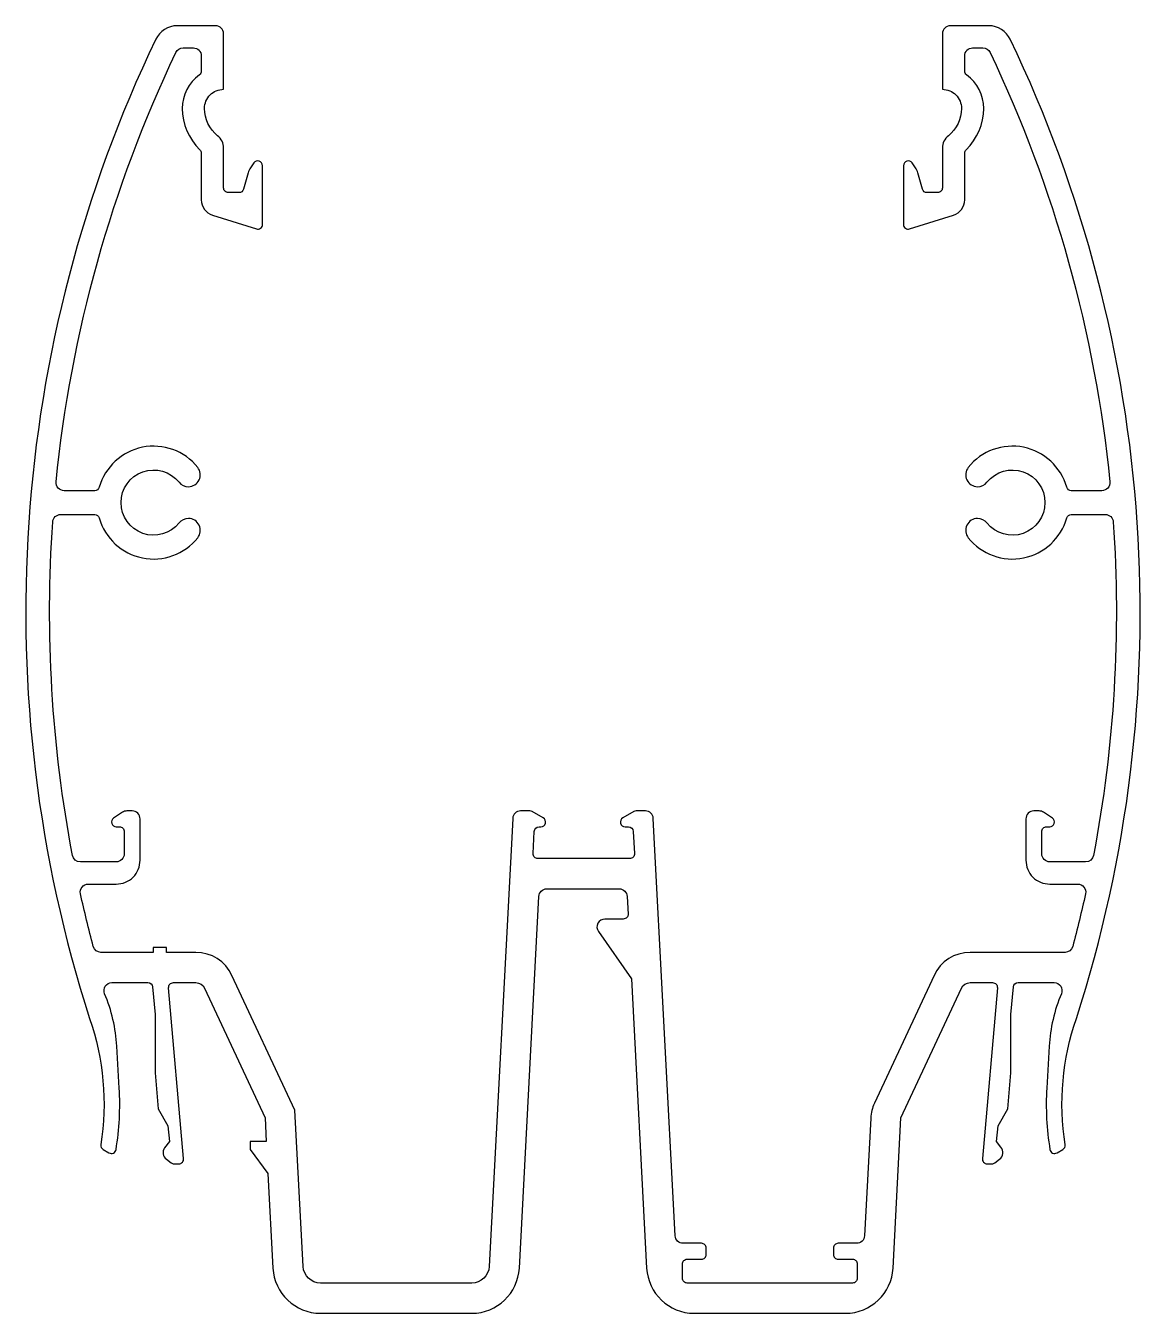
# Model space of a CAD drawing. Extents: x 1279.5 to 1349.6, y -175.6 to -94.6.
import ezdxf

# ---------------------------------------------------------------- set-up
doc = ezdxf.new("R2010")
doc.units = 0
doc.header["$LTSCALE"] = 15
doc.layers.get('0').update_dxf_attribs({"linetype": 'CONTINUOUS'})

msp = doc.modelspace()

# ---------------------------------------------------------------- linework, layer by layer
at = {"ltscale": 0.05}
msp.add_lwpolyline([(1338.335, -99.786, -0.227735), (1337.51, -101.504, 0.227735), (1337.135, -102.284), (1337.135, -104.786, -0.414214), (1336.835, -105.086), (1336.173, -105.086, -0.336634), (1335.884, -104.867), (1335.596, -103.836, 0.087137), (1335.447, -103.523), (1335.229, -103.218, 0.729881), (1334.685, -103.392), (1334.685, -107.086, 0.50678), (1335.075, -107.373), (1337.836, -106.502, 0.327333), (1338.535, -105.548), (1338.535, -102.601, -0.204302), (1338.627, -102.384, 0.204302), (1339.735, -99.786, 0.240594), (1338.659, -97.68, -0.240594), (1338.535, -97.437), (1338.535, -96.486, -0.414214), (1339.035, -95.986), (1339.686, -95.986, -0.289501), (1340.138, -96.272, -0.086134), (1347.666, -123.287, -0.443792), (1347.168, -123.836), (1345.239, -123.836, -0.335437), (1344.95, -123.618, 0.609751), (1338.764, -122.368, 0.629016), (1339.349, -123.586, 0.227735), (1339.935, -123.305, -2.849), (1339.935, -125.868, 0.227735), (1339.349, -125.586, 0.629016), (1338.764, -126.805, 0.609751), (1344.95, -125.555, -0.335437), (1345.239, -125.336), (1347.38, -125.336, -0.394106), (1347.879, -125.802, -0.064335), (1346.632, -146.78, -0.360204), (1346.141, -147.186), (1343.885, -147.186, -0.414214), (1343.385, -146.686), (1343.385, -145.286, -0.414214), (1343.685, -144.986), (1343.885, -144.986, 0.744698), (1344.05, -144.436), (1343.491, -144.069, 0.14633), (1343.216, -143.986), (1342.885, -143.986, 0.414214), (1342.385, -144.486), (1342.385, -147.086, 0.414214), (1343.885, -148.586), (1345.647, -148.586, -0.47958), (1346.136, -149.195, -0.010419), (1345.328, -152.515, -0.34007), (1344.844, -152.886), (1338.875, -152.886, 0.291473), (1336.61, -154.33), (1332.857, -162.378, 0.096289), (1332.626, -163.303), (1332.238, -170.713, -0.39896), (1331.738, -171.186), (1330.585, -171.186, 0.414214), (1330.285, -171.486), (1330.285, -171.886, 0.414214), (1330.585, -172.186), (1331.485, -172.186, -0.414214), (1331.785, -172.486), (1331.785, -173.386, -0.414214), (1331.485, -173.686), (1321.085, -173.686, -0.414214), (1320.785, -173.386), (1320.785, -172.486, -0.414214), (1321.085, -172.186), (1321.985, -172.186, 0.414214), (1322.285, -171.886), (1322.285, -171.486, 0.414214), (1321.985, -171.186), (1320.831, -171.186, -0.39896), (1320.332, -170.713), (1318.956, -144.458, 0.39738), (1318.457, -143.986), (1317.878, -143.986, 0.131652), (1317.728, -144.027), (1317.035, -144.427, 0.767327), (1317.185, -144.986), (1317.398, -144.986, -0.39896), (1317.697, -145.271), (1317.771, -146.671, -0.429634), (1317.471, -146.986), (1311.699, -146.986, -0.429634), (1311.399, -146.671), (1311.473, -145.271, -0.39896), (1311.772, -144.986), (1311.885, -144.986, 0.767327), (1312.035, -144.427), (1311.342, -144.027, 0.131652), (1311.192, -143.986), (1310.613, -143.986, 0.39738), (1310.114, -144.458), (1308.637, -172.644, -0.39896), (1307.538, -173.686), (1298.032, -173.686, -0.39896), (1296.933, -172.644), (1296.418, -162.818), (1292.46, -154.33, 0.291473), (1290.195, -152.886), (1288.354, -152.886), (1288.354, -152.586), (1287.504, -152.586), (1287.504, -152.886), (1284.226, -152.886, -0.34007), (1283.742, -152.515, -0.010419), (1282.934, -149.195, -0.47958), (1283.422, -148.586), (1285.185, -148.586, 0.414214), (1286.685, -147.086), (1286.685, -144.486, 0.414214), (1286.185, -143.986), (1285.854, -143.986, 0.14633), (1285.579, -144.069), (1285.02, -144.436, 0.744698), (1285.185, -144.986), (1285.385, -144.986, -0.414214), (1285.685, -145.286), (1285.685, -146.686, -0.414214), (1285.185, -147.186), (1282.929, -147.186, -0.360204), (1282.438, -146.78, -0.064335), (1281.191, -125.802, -0.394106), (1281.69, -125.336), (1283.831, -125.336, -0.335437), (1284.12, -125.555, 0.609751), (1290.306, -126.805, 0.629016), (1289.721, -125.586, 0.227735), (1289.135, -125.868, -2.849), (1289.135, -123.305, 0.227735), (1289.721, -123.586, 0.629016), (1290.306, -122.368, 0.609751), (1284.12, -123.618, -0.335437), (1283.831, -123.836), (1281.901, -123.836, -0.443792), (1281.404, -123.287, -0.086134), (1288.932, -96.272, -0.289501), (1289.383, -95.986), (1290.035, -95.986, -0.414214), (1290.535, -96.486), (1290.535, -97.437, -0.240594), (1290.411, -97.68, 0.240594), (1289.335, -99.786, 0.204302), (1290.443, -102.384, -0.204302), (1290.535, -102.601), (1290.535, -105.548, 0.327333), (1291.234, -106.502), (1293.995, -107.373, 0.50678), (1294.385, -107.086), (1294.385, -103.392, 0.729881), (1293.841, -103.218), (1293.623, -103.523, 0.087137), (1293.474, -103.836), (1293.186, -104.867, -0.336634), (1292.897, -105.086), (1292.235, -105.086, -0.414214), (1291.935, -104.786), (1291.935, -102.284, 0.227735), (1291.56, -101.504, -0.227735), (1290.735, -99.786, -0.414214), (1291.935, -98.586), (1291.935, -95.086, 0.414214), (1291.435, -94.586), (1289.02, -94.586, 0.288822), (1287.667, -95.439, 0.191649), (1283.508, -157.042, -0.122567), (1284.218, -164.98, 0.309876), (1284.364, -165.286), (1284.726, -165.495, 0.524099), (1285.172, -165.284, 0.055476), (1285.375, -161.418), (1285.222, -158.785, 0.085439), (1284.453, -155.481, -0.536593), (1284.913, -154.786), (1287.174, -154.786, -0.388879), (1287.473, -155.06), (1287.624, -156.786), (1287.624, -160.458), (1287.822, -162.721), (1288.437, -163.786), (1288.524, -164.787), (1288.227, -165.174, 0.403303), (1288.338, -165.901), (1288.63, -166.125, 0.164828), (1288.813, -166.186), (1289.123, -166.186, 0.440011), (1289.421, -165.86), (1288.481, -155.113, -0.440011), (1288.78, -154.786), (1290.195, -154.786, -0.291473), (1290.738, -155.133), (1294.54, -163.286), (1294.619, -164.786), (1293.614, -164.786), (1293.614, -165.286), (1294.724, -166.791), (1295.036, -172.743, 0.39896), (1298.032, -175.586), (1307.538, -175.586, 0.39896), (1310.534, -172.743), (1311.759, -149.36, -0.39896), (1312.259, -148.886), (1316.811, -148.886, -0.39896), (1317.311, -149.36), (1317.369, -150.471, -0.429634), (1317.069, -150.786), (1315.909, -150.786, 0.606862), (1315.5, -151.573), (1317.582, -154.546), (1318.536, -172.743, 0.39896), (1321.532, -175.586), (1331.038, -175.586, 0.39896), (1334.034, -172.743), (1334.53, -163.286), (1338.332, -155.133, -0.291473), (1338.875, -154.786), (1340.29, -154.786, -0.440011), (1340.589, -155.113), (1339.649, -165.86, 0.440011), (1339.947, -166.186), (1340.257, -166.186, 0.164828), (1340.44, -166.125), (1340.732, -165.901, 0.425837), (1340.818, -165.141), (1340.546, -164.787), (1340.633, -163.786), (1341.248, -162.721), (1341.446, -160.458), (1341.446, -156.786), (1341.597, -155.06, -0.388879), (1341.896, -154.786), (1344.157, -154.786, -0.536593), (1344.617, -155.481, 0.085439), (1343.848, -158.785), (1343.695, -161.418, 0.055476), (1343.898, -165.284, 0.524099), (1344.344, -165.495), (1344.706, -165.286, 0.309876), (1344.852, -164.98, -0.122567), (1345.562, -157.042, 0.191649), (1341.403, -95.439, 0.288822), (1340.05, -94.586), (1337.635, -94.586, 0.414214), (1337.135, -95.086), (1337.135, -98.586, -0.414214)], format="xyb", close=True, dxfattribs=at)

doc.saveas('drawing.dxf')
